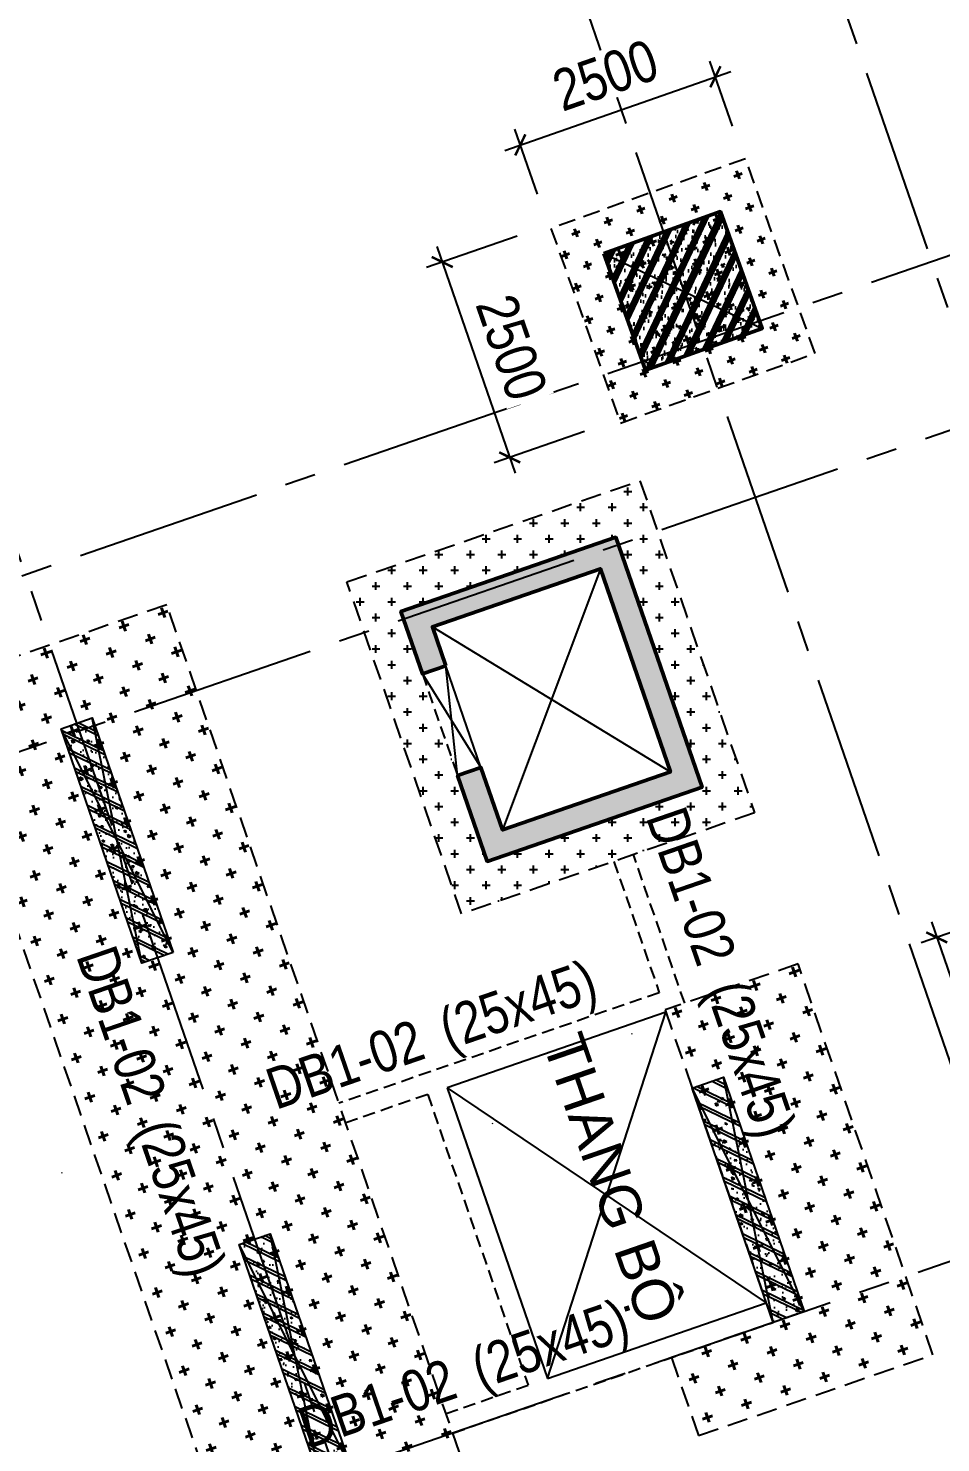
# Model space of a CAD drawing. Header units: millimetres. Extents: x -1534340 to 1713810, y -1348191 to 1114081.
# Drawn here: x 1067935 to 1078975, y -319828 to -302719 of the extents above; entities that cross this region are included whole.
import ezdxf
from ezdxf.enums import TextEntityAlignment as Align
from ezdxf.xclip import XClip

# ---------------------------------------------------------------- set-up
doc = ezdxf.new("R2010")
doc.units = ezdxf.units.MM
doc.header["$LTSCALE"] = 100
doc.header["$XCLIPFRAME"] = 0
doc.header["$PDMODE"] = 32
doc.header["$PDSIZE"] = 2.5
for name, pattern in [('CENTER2', [1.125, 0.75, -0.125, 0.125, -0.125]), ('DASHED', [4.5, 3, -1.5]), ('HIDDEN', [0.375, 0.25, -0.125]), ('Xref_ST_MBDV Cot vach 30.7.2022$0$DASHDOT', [1, 0.5, -0.25, 0, -0.25])]:
    doc.linetypes.add(name, pattern=pattern)
for name, color, linetype, lineweight in [('0-Hatch', 250, 'Continuous', 40), ('ccu12-Tencaukien', 9, 'Continuous', 15), ('KT-Net cot vach', 6, 'Continuous', 50)]:
    doc.layers.add(name, color=color, linetype=linetype, lineweight=lineweight)
for name, color, linetype in [('0-khuat', 3, 'HIDDEN'), ('ccu11-Khuat', 9, 'DASHED'), ('ccu11-Manh', 8, 'Continuous'), ('ccu11-Thay', 7, 'Continuous'), ('ccu12-Hatch', 250, 'Continuous'), ('ccu12-Manh', 8, 'Continuous'), ('ccu12-Text', 31, 'Continuous'), ('ccu12-Thay', 7, 'Continuous'), ('ccu12-Truc', 13, 'CENTER2'), ('KC2-DIM', 251, 'Continuous'), ('Xref.Asix of Basement B2$0$AUDIT_I_220805193045-5', 6, 'Continuous'), ('Xref_ST_MBDV Cot vach 30.7.2022$0$Xref_ST_MBDV Cot vach 30.7.2022|Xref_ST_MBDV Cot vach 30.7.2022|Xref_ST_MBDV Cot vach 30.7.2022|Xref_ST_MBDV Cot vach 30.7.2022|A-WALL-PATT', 251, 'Continuous'), ('Xref_ST_MBDV Cot vach 30.7.2022$0$Xref_ST_MBDV Cot vach 30.7.2022|Xref_ST_MBDV Cot vach 30.7.2022|Xref_ST_MBDV Cot vach 30.7.2022|Xref_ST_MBDV Cot vach 30.7.2022|Site_plot line', 1, 'Xref_ST_MBDV Cot vach 30.7.2022$0$DASHDOT'), ('Xref_ST_MBDV Cot vach 30.7.2022|Xref_ST_MBDV Cot vach 30.7.2022|Xref_ST_MBDV Cot vach 30.7.2022|Xref_ST_MBDV Cot vach 30.7.2022|KC-Betong', 6, 'Continuous')]:
    doc.layers.add(name, color=color, linetype=linetype)
doc.styles.add('Arial', font='arial.ttf', dxfattribs={"width": 0.7})
doc.styles.add('Arial Narrow', font='ARIALN.TTF')
doc.dimstyles.new('ccu12-200', dxfattribs={"dimscale": 200, "dimtxt": 2.5, "dimasz": 1, "dimexe": 1, "dimexo": 2, "dimgap": 1, "dimtad": 1, "dimdec": 0, "dimrnd": 5, "dimdsep": 46, "dimtxsty": 'Arial Narrow', "dimblk": 'ARCHTICK', "dimcen": -1, "dimdle": 1, "dimclrd": 256, "dimclre": 256, "dimclrt": 3, "dimadec": 0, "dimazin": 2, "dimtfac": 0.1, "dimtdec": 0, "dimtmove": 0, "dimatfit": 1, "dimldrblk": 'ARCHTICK', "dimfxl": 1, "dimtvp": 0.8333333333333334, "dimtolj": 1, "dimtzin": 12, "dimarcsym": 0})
pattern_1 = [(49.99999999999999, (-549.9999999999709, 3049.999999999996), (286.9040730403014, -25.10085399303804), [30, -330]), (355, (-549.9999999999709, 3049.999999999996), (-55.50053344520001, 300.8768534800047), [24, -264]), (100.4514, (-526.0913279999709, 3047.908263999996), (231.4037526856086, 275.7758168243814), [25.496076, -280.4568448]), (46.18420000000001, (-549.9999999999709, 3129.999999999996), (426.8964194502578, -66.20760573160723), [45, -495]), (96.6356, (-514.4253019999708, 3124.482677199996), (373.8650822194813, 389.6471483601767), [38.2441152, -420.6852]), (351.1842, (-549.9999999999709, 3129.999999999996), (373.8647780534509, 389.6474403701299), [36, -396]), (21, (-509.9999999999709, 3109.999999999996), (238.7628208473847, -161.0475562661355), [30, -330]), (326.0000000000001, (-509.9999999999709, 3109.999999999996), (97.32613276863269, 290.0600180187412), [24, -264]), (71.4514, (-490.1031067999709, 3096.579357599996), (336.089051432596, 129.012198683981), [25.496076, -280.4568448]), (37.50000000000001, (-549.9999999999709, 3049.999999999996), (4.863942126916267, 133.1575415325246), [0, -260.8, 0, -268, 0, -265]), (7.499999999999999, (-549.9999999999709, 3049.999999999996), (105.2278149768594, 157.7646847529441), [0, -152.8, 0, -254.8, 0, -101]), (327.5, (-639.1999999999709, 3049.999999999996), (213.5289744689636, -9.021948693751902), [0, -100, 0, -312, 0, -414]), (317.5, (-679.1999999999709, 3049.999999999996), (233.2744677369545, 40.04199293292709), [0, -130, 0, -207.2, 0, -294]), (45, (-549.9999999999709, 3049.999999999996), (-120.2081528017131, 120.2081528017131), []), (45, (-549.9999999999709, 3098.999999999996), (-120.2081528017131, 120.2081528017131), [])]

# ---------------------------------------------------------------- blocks, each defined once
blk = doc.blocks.new('MC3000X3000')
at = {"layer": '0-Hatch', "ltscale": 2}
h = blk.add_hatch(dxfattribs=at)
h.set_pattern_fill('CROSS', color=256, scale=1000, style=0)
h.set_pattern_definition([(360, (0, -4.656612873077393e-10), (250, 250), [125, -375]), (90, (62.5, -62.50000000046566), (-250, 250), [125, -375])])
h.paths.add_polyline_path([(7876789.000000002, 1547059), (7876789.000000002, 1550059), (7873789.000000002, 1550059), (7873789.000000002, 1547059)])
at = {"layer": '0-khuat', "ltscale": 10}
blk.add_lwpolyline([(7873789.000000002, 1547059), (7876789.000000002, 1547059), (7876789.000000002, 1550059), (7873789.000000002, 1550059)], close=True, dxfattribs=at)
blk = doc.blocks.new('MBKC-B1-PN')
at = {"layer": '0-Hatch', "ltscale": 2}
h = blk.add_hatch(dxfattribs=at)
h.set_pattern_fill('CROSS', color=256, scale=1000, angle=109.0471379540037, style=0)
h.set_pattern_definition([(109.0471379540036, (4055636.089763712, -6944877.891774093), (-317.899085197144, 154.726118127545), [125, -375]), (199.0471379540037, (4055674.771293243, -6944798.417002794), (-154.7261181275451, -317.899085197144), [125, -375])])
h.paths.add_polyline_path([(19557.7795266863, -4250.088351965416), (23343.39233214781, -15214.9929806022), (26179.14355209609, -14235.95517818455), (22393.53074663435, -3271.05054954777)])
h = blk.add_hatch(dxfattribs=at)
h.set_pattern_fill('CROSS', color=256, scale=1000, angle=109.047137953997, style=0)
h.set_pattern_definition([(109.0471379539969, (4063272.425263742, -6949223.737998943), (-317.8990851971258, 154.7261181275824), [124.9999999999986, -374.9999999999945]), (199.0471379539969, (4063311.106793273, -6949144.263227643), (-154.7261181275824, -317.8990851971258), [124.9999999999986, -374.9999999999945])])
h.paths.add_polyline_path([(29727.98328719824, -11952.80472232198), (28499.49876486883, -12376.93620520289), (28825.84469822655, -13322.18660958915), (31661.59591817483, -12343.14880717138), (30029.86624747887, -7616.896773923829), (28422.5993957594, -8171.802646955766)])
at = {"layer": 'ccu12-Hatch', "ltscale": 0.5}
h = blk.add_hatch(dxfattribs=at)
h.set_pattern_fill('CROSS', color=256, scale=30)
h.set_pattern_definition([(0, (-1047218.43611474, 306420.8296897365), (190.5, 190.5), [95.25, -285.75]), (90, (-1047170.81111474, 306373.2046897365), (-190.5, 190.5), [95.25, -285.75])])
h.paths.add_polyline_path([(28117.37895904877, -1771.016104276525), (24572.68993407558, -2994.813357311941), (25959.64498918713, -7012.083660697564), (29504.33401411097, -5788.286407654872)])
h.paths.add_polyline_path([(25224.79023616528, -3351.48418896622), (27824.22885449301, -2454.032870068331), (28868.53584372252, -5478.834171401046), (26269.09722544113, -6376.28549030039)], flags=16)
at = {"layer": '0-khuat', "ltscale": 10}
for p, q in [((31661.5959181746, -12343.14880717138), (30029.86624747911, -7616.896773923712)), ((28825.84469822608, -13322.1866095892), (31661.5959181746, -12343.14880717138))]:
    blk.add_line(p, q, dxfattribs=at)
for points in [[(24572.68993407558, -2994.813357311941), (28117.37895904877, -1771.016104276525), (29504.33401411097, -5788.286407654872), (25959.64498918713, -7012.083660697564)], [(26179.14355209609, -14235.95517818455), (22393.53074663435, -3271.05054954777), (19557.7795266863, -4250.088351965416), (23343.39233214781, -15214.9929806022)]]:
    blk.add_lwpolyline(points, close=True, dxfattribs=at)
blk.add_lwpolyline([(30029.86624747911, -7616.896773923771), (28422.5993957594, -8171.802646955766), (29727.98328719824, -11952.80472232192), (28499.49876486859, -12376.93620520295), (28825.84469822608, -13322.1866095892)], dxfattribs=at)
at = {"layer": 'ccu11-Khuat', "ltscale": 0.5}
for points in [[(28658.91199742118, -8090.21616342105), (28038.85472256877, -6294.24039085902)], [(27802.54212090699, -6375.826874395309), (28350.80329097109, -7963.847559591115), (24475.61779189529, -9301.74810182507)], [(25549.71719465591, -9195.397475334059), (24557.20427542692, -9538.060703488474)], [(25549.71719467058, -9195.397475377016), (26763.72422445193, -12711.72943452204)], [(25852.79778816691, -13290.70526454359), (29727.98328719824, -11952.80472232198)], [(25771.21130463225, -13054.39266288118), (26763.72422445193, -12711.72943452204)]]:
    blk.add_lwpolyline(points, dxfattribs=at)
at = {"layer": 'ccu12-Manh', "ltscale": 0.5}
for points in [[(27000.0368261151, -12630.1429509903), (28432.38977450738, -8200.160161252948)], [(25786.02979636844, -9113.81099178543), (29646.39680366637, -11716.49212065857)]]:
    blk.add_lwpolyline(points, dxfattribs=at)
at = {"layer": 'ccu12-Thay', "ltscale": 0.5}
for points in [[(28432.38977450738, -8200.160161252948), (25786.02979631908, -9113.810991802486)], [(25786.02979631908, -9113.810991802486), (27000.0368261151, -12630.1429509903)], [(27000.0368261151, -12630.1429509903), (29646.39680366637, -11716.49212065857)]]:
    blk.add_lwpolyline(points, dxfattribs=at)
at = {"layer": '0-khuat', "linetype": 'HIDDEN', "ltscale": 10, "xscale": 0.833333333333333, "yscale": 0.833333333333333, "zscale": 0.833333333333333, "rotation": 109.6849732125601}
blk.add_blockref('MC3000X3000', (3454336.267836857, -5743991.226587345), dxfattribs=at)
blk = doc.blocks.new('Xref_ST_MBDV Cot vach 30.7.2022$0$Tuong Vay01-flat-1')
at = {"layer": 'Xref_ST_MBDV Cot vach 30.7.2022$0$Xref_ST_MBDV Cot vach 30.7.2022|Xref_ST_MBDV Cot vach 30.7.2022|Xref_ST_MBDV Cot vach 30.7.2022|Xref_ST_MBDV Cot vach 30.7.2022|A-WALL-PATT'}
h = blk.add_hatch(dxfattribs=at)
h.set_pattern_fill('ACET-2D-VATLIEU04', color=256, scale=50, pattern_type=2)
h.set_pattern_definition([(49.99999999999999, (-11139561.83942936, -1407213.44759845), (-225.902473859489, 189.5546824974008), [37.49999998626113, -412.4999998488724]), (355, (-11139561.83942936, -1407213.44759845), (32.12721218541265, 367.2157156157773), [29.99999999490911, -329.9999999440002]), (100.4514, (-11139531.95358936, -1407216.06226845), (-341.2315265778452, -62.9441868767608), [31.87009499667636, -350.57105596344]), (46.18420000000001, (-11139561.83942936, -1407113.44759845), (-319.1804974675179, 306.2520974436775), [56.24999996954708, -618.749999665018]), (96.6356, (-11139517.37105686, -1407120.34425195), (-516.9959221575409, -60.14402179722674), [47.80514400473094, -525.8565000520404]), (351.1842, (-11139561.83942936, -1407113.44759845), (84.74077420309186, 546.3954293043353), [45.00000000792112, -495.0000000871323]), (21, (-11139511.83942936, -1407138.44759845), (-105.6808218676597, 275.3079533968121), [37.49999999934682, -412.499999992815]), (326.0000000000001, (-11139511.83942936, -1407138.44759845), (206.1288045682013, 305.5985201385338), [30.00000001746614, -330.0000001921275]), (71.4514, (-11139486.96831286, -1407155.22340145), (-328.9637652803212, 110.3801005582791), [31.87009499870726, -350.5710559857798]), (37.50000000000001, (-11139561.83942936, -1407213.44759845), (-78.13452938385308, 101.8269011885859), [0, -325.9999998517854, 0, -334.9999998476936, 0, -331.2499998493985]), (7.499999999999999, (-11139561.83942936, -1407213.44759845), (-23.27934638224542, 176.8241910238285), [0, -191.0000000278261, 0, -318.5000000464012, 0, -126.2500000183929]), (327.5, (-11139673.33942936, -1407213.44759845), (71.94441751949489, 112.9301145330537), [0, -125.0000000614986, 0, -390.0000001918756, 0, -517.5000002546042]), (317.5, (-11139723.33942936, -1407213.44759845), (158.0205495897681, 172.4491691102739), [0, -162.4999999478019, 0, -258.9999999168043, 0, -367.4999998819521]), (45, (-11139561.83942936, -1407213.44759845), (-150.2601910028607, 150.2601910026278), []), (45, (-11139561.83942936, -1407152.19759845), (-150.2601910028607, 150.2601910026278), [])])
h.paths.add_polyline_path([(-82665.42454257607, -118500.0088302612), (-81837.41861176863, -121132.0343658989), (-80902.71611081436, -123728.0834242017), (-79862.87874617614, -126283.8385967175), (-78719.63840653747, -128795.0430432414), (-77474.89874527603, -131257.5152608277), (-76130.7324262727, -133667.1548922951), (-74689.37767251953, -136019.9495540815), (-73153.2345392555, -138311.981517314), (-71524.86091735773, -140539.4342316107), (-69806.96827445179, -142698.5986796832), (-68002.4171395041, -144785.8795539467), (-66114.21234000102, -146797.8012427511), (-64145.497998368, -148731.0136179249), (-62099.55229647644, -150582.2976132843), (-59979.78201714717, -152348.5705846979), (-57789.71687134914, -154026.8914431464), (-55533.00362077914, -155614.4655520306), (-53213.40000534989, -157108.6493807235), (-50834.76848621853, -158506.954906286), (-48401.06981415115, -159807.0537564463), (-45916.35643433966, -161006.7810866404), (-43384.76573854871, -162104.1391847725), (-40810.51317570359, -163097.3007977149), (-38197.88523275405, -163984.6121738681), (-35551.23229684308, -164764.5958169776), (-32874.96141154505, -165435.9529462866), (-30173.5289383363, -165997.5656592443), (-27451.44813587703, -166448.4963081502), (-24701.85157574899, -166789.3238736566), (-4396.734290909022, -168938.2567786218), (36420.01678077132, -167648.2249503911), (41836.4863632936, -160718.6374020646), (12445.38596707024, -24367.66042796941), (8472.910947457654, -9248.974452903174), (-4718.707271176856, -5521.400683149928), (-10557.45827306993, -9946.818014640827), (-34021.18647153303, -27848.24941525888), (-39776.65152562223, -32008.57135346811), (-41248.85870469548, -35293.77142358455), (-45787.31564925052, -38574.38242801698), (-49368.4870454669, -38942.00303377653), (-57644.18705056235, -44924.06981060421), (-59844.65461433306, -46601.45355761005), (-61968.93197572604, -48362.30333496258), (-64019.60134904832, -50208.3517090485), (-65993.2459566202, -52136.53199238679), (-67886.59205765836, -54143.61763671576), (-69696.47008413821, -56226.27801198442), (-71419.8706161473, -58381.05012253253), (-73053.93764149398, -60604.33085121214), (-74595.93274202198, -62892.42844269238), (-76043.29574720934, -65241.53179885377), (-77393.615911806, -67647.72832025355), (-78644.64476583898, -70107.01135663176), (-79794.29917307012, -72615.28586126259), (-80840.66479975358, -75168.37520986283), (-81781.99930225872, -77762.02815519366), (-82616.73522835784, -80391.9259061541), (-83343.48262714595, -83053.68931881292), (-83961.03136360087, -85742.88618860021), (-84468.3531336058, -88455.03863057657), (-84864.60300002433, -91185.62932156771), (-85149.1148865223, -93930.11565387133), (-85321.41487544402, -96683.60341540864), (-85381.30445068702, -99529.50948559865), (-85328.50406530127, -102200.8374458619), (-85163.21024433896, -104955.3926120612), (-84885.69993967563, -107700.5945179402), (-84496.42936686985, -110432.1923394061), (-83996.04728951491, -113145.6335586284), (-83385.3738030456, -115836.3975027683)], flags=16)
h.paths.add_polyline_path([(-83625.45879450254, -118780.6341908188), (-82785.20518665202, -121451.592054751), (-81836.67593448795, -124086.0436255364), (-80781.45706173405, -126679.6041032514), (-79621.30565389246, -129227.9548506811), (-78358.15352366865, -131726.8525110248), (-76994.10399421491, -134172.1360737709), (-75531.42839684151, -136559.7338032422), (-73972.56228888594, -138885.6700187323), (-72320.10139823705, -141146.0717144171), (-70576.79730102606, -143337.1750085717), (-68745.55283991061, -145455.3314108832), (-66829.41729043424, -147497.0138977058), (-64831.58128353581, -149458.8227850739), (-62755.37149274349, -151337.4913895966), (-60604.24509477988, -153129.8914679771), (-58381.7840128839, -154833.0384259534), (-56091.68895242736, -156444.0962880657), (-53737.77323871478, -157960.3824199464), (-51323.95646727085, -159379.3719952791), (-48854.25797718205, -160698.7021999834), (-46332.79015832208, -161916.1761666269), (-43763.75160367042, -163029.7666325136), (-41151.42011806555, -164037.6193153583), (-38500.14559506811, -164938.0560009221), (-35814.34277378954, -165729.5773374715), (-33098.48388773762, -166410.8653324069), (-30357.09121792205, -166980.7855469028), (-27594.72956264392, -167438.3889849058), (-24815.98988816142, -167782.8289991841), (-4433.735052675009, -169939.9255319908), (36919.56229590811, -168632.9359166666), (42912.68845487945, -160965.5998827359), (13418.22973546013, -24135.12373521132), (9294.838300889242, -8442.070929647249), (-4925.935208282433, -4423.687328800617), (-11162.76267831214, -9150.82235655561), (-34617.47974592447, -27045.37879939191), (-40579.63196872547, -31355.10398377781), (-42051.83914779872, -34640.30405389448), (-46155.98199344426, -37606.97231750819), (-49737.15338966064, -37974.59292326774), (-58240.31235744618, -44121.0777798905), (-60467.11885703541, -45818.53930653841), (-62622.81900685839, -47605.43596977205), (-64703.8232677374, -49478.79233927629), (-66706.66158131324, -51435.49383058609), (-68628.013630962, -53472.26783320424), (-70464.66541309468, -55585.73726807744), (-72213.55809716694, -57772.38228180911), (-73871.79587351345, -60028.54927773564), (-75436.60120790266, -62350.49395546387), (-76905.37393212318, -64734.34577669739), (-78275.66833624989, -67176.13529814105), (-79545.20269040763, -69671.7966022063), (-80711.86304414831, -72217.17406733404), (-81773.70674647763, -74808.02928769216), (-82728.96568063274, -77440.04813065287), (-83576.04920824617, -80108.84792049509), (-84313.5468179807, -82809.98473610263), (-84940.23047422245, -85538.9608107484), (-85455.05666192248, -88291.23202148662), (-85857.16812421381, -91062.21545574092), (-86145.88844638877, -93847.29761108034), (-86320.75738810934, -96641.83923533), (-86381.51240370423, -99528.87035845965), (-86327.91179009154, -102240.684236032), (-86160.19218073785, -105035.6641918905), (-85878.57688103244, -107821.473743778), (-85483.548480995, -110593.4755141111), (-84975.76463904232, -113347.0545681345), (-84356.0573821161, -116077.6233250971)])
at = {"layer": 'Xref_ST_MBDV Cot vach 30.7.2022$0$Xref_ST_MBDV Cot vach 30.7.2022|Xref_ST_MBDV Cot vach 30.7.2022|Xref_ST_MBDV Cot vach 30.7.2022|Xref_ST_MBDV Cot vach 30.7.2022|Site_plot line', "ltscale": 5000}
blk.add_arc((-17764.15298610739, -99528.87035845988), 69167.3594175971, 126.1463596527413, 263.7926961611879, dxfattribs=at)
blk = doc.blocks.new('Grid-ST-flat-3')
at = {"layer": 'ccu12-Truc', "ltscale": 30}
for p, q in [((335415.1609209012, -41698.85077767866), (354504.452659484, -96990.36475386203)), ((332626.6722212732, -42661.57128335355), (351715.9639600301, -97953.08526004129)), ((324450.2562037199, -45484.46361355274), (343539.5479429879, -100775.9775917197)), ((348389.8671523775, -54057.70604856691), (307655.7401533651, -68121.08717252291)), ((349042.5590209737, -55948.20686175593), (308308.4320219612, -70011.58798571193)), ((352142.8453968058, -64928.08572440385), (311408.7183977929, -78991.46684835991))]:
    blk.add_line(p, q, dxfattribs=at)
blk = doc.blocks.new('LOI-B2-T1-PN')
at = {"layer": 'KT-Net cot vach'}
h = blk.add_hatch(dxfattribs=at)
h.set_pattern_fill('1BETONG2-BOP', color=250, scale=30, style=0, pattern_type=2)
h.set_pattern_definition([(69.04713795401962, (17329.27607425116, -10971.50260310754), (209.5408150160534, 52.4275389604423), [22.49999999999968, -247.4999999999975]), (14.04713795401967, (17329.27607425116, -10971.50260310754), (-112.9888797136512, 199.7186960031902), [17.99999999999968, -197.9999999999975]), (119.4985379540196, (17346.73780785315, -10967.13364041253), (96.55213107871269, 252.1461576231357), [19.12205699999969, -210.3426335999975]), (65.23133795401962, (17309.69531820295, -10914.78757870855), (318.8479477665745, 57.54985840890612), [33.74999999999937, -371.2499999999949]), (115.6827379540196, (17336.26598341344, -10909.99177388585), (169.6772687876662, 367.7426062021764), [28.6830864, -315.5139]), (10.23133795401963, (17309.69531820295, -10914.78757870855), (169.6769816806724, 367.7427387715611), [26.99999999999998, -296.9999999999997]), (40.04713795401962, (17342.94801941467, -10919.17595678411), (208.685901516953, -55.73324418241951), [22.5, -247.5]), (245.0471379540196, (17342.94801941467, -10919.17595678411), (226.3167839920097, -37.87819630967974), [17.99999999999968, -197.9999999999975]), (90.49853795401852, (17360.33850826649, -10923.8204049003), (206.6892795315937, 173.7225965344256), [19.12205699999998, -210.3426335999998]), (86.54713795401962, (17329.27607425116, -10971.50260310754), (-73.0343233223647, 68.21249018210884), [0, -195.6, 0, -201, 0, -198.75]), (23.54713795401962, (17329.27607425116, -10971.50260310754), (43.13773376636044, 135.5289346431329), [0, -114.6, 0, -191.1, 0, -75.75]), (346.5471379540196, (17266.03882204648, -10993.33514610148), (153.5869696668104, 45.86723397553281), [0, -75, 0, -234, 0, -310.5]), (336.5471379540196, (17237.68130984716, -11003.12552412564), (155.5764329255628, 85.4834131405494), [0, -97.5, 0, -155.4, 0, -220.5]), (334.0471379540196, (17329.27607425116, -10971.50260310754), (55.79802255084359, 114.6421854267248), []), (334.0471379540196, (17317.28286117176, -10936.76465066319), (55.79802255084359, 114.6421854267248), [])])
h.paths.add_polyline_path([(25769.44210547581, -4009.780734042346), (25606.26913840417, -3537.155530718795), (27638.55751273688, -2835.511772305064), (28487.0569414869, -5293.162829644221), (26454.76856718166, -5994.806588023377), (26193.69181985594, -5238.606262686721), (25910.11669785995, -5336.51004292554), (26269.09722542623, -6376.285490257374), (28868.53584372345, -5478.834171400697), (27824.22885449324, -2454.032870068273), (25224.79023616528, -3351.484188966162), (25485.86698347982, -4107.684514281049)])
at = {"layer": 'ccu11-Khuat', "color": 6, "ltscale": 0.5}
blk.add_lwpolyline([(25485.86698347982, -4107.684514281049), (25910.11670713034, -5336.510039724992)], dxfattribs=at)
at = {"layer": 'ccu11-Thay', "color": 6, "ltscale": 0.5}
blk.add_lwpolyline([(26193.69181980845, -5238.606265068287), (25769.44210547581, -4009.780734042346)], dxfattribs=at)
at = {"layer": 'KC2-DIM', "ltscale": 0.5}
for points in [[(27638.55751273688, -2835.511772305064), (26454.76856718166, -5994.806588023377)], [(25606.26913840417, -3537.155530718795), (28487.0569414869, -5293.162829644221)], [(25910.11670713034, -5336.510039724992), (25769.4421047112, -4009.780734306318)], [(25485.86699274881, -4107.68451108085), (26193.69181907922, -5238.606262954941)]]:
    blk.add_lwpolyline(points, dxfattribs=at)
at = {"layer": 'KT-Net cot vach'}
blk.add_lwpolyline([(25769.44210547581, -4009.780734042346), (25606.26913840417, -3537.155530718795), (27638.55751273688, -2835.511772305064), (28487.0569414869, -5293.162829644221), (26454.76856718166, -5994.806588023377), (26193.69181985594, -5238.606262686721), (25910.11669785995, -5336.51004292554), (26269.09722542623, -6376.285490257374), (28868.53584372345, -5478.834171400697), (27824.22885449324, -2454.032870068273), (25224.79023616528, -3351.484188966162), (25485.86698347982, -4107.684514281049)], close=True, dxfattribs=at)
blk = doc.blocks.new('*U157')
h = blk.add_hatch()
h.set_pattern_fill('VATLIEU04', color=250, scale=40, style=0, pattern_type=2)
h.set_pattern_definition([(49.99999999999999, (550, -550), (286.9040730403014, -25.10085399303804), [30, -330]), (355, (550, -550), (-55.50053344520001, 300.8768534800047), [24, -264]), (100.4514, (573.908672, -552.091736), (231.4037526856086, 275.7758168243814), [25.496076, -280.4568448]), (46.18420000000001, (550, -470), (426.8964194502578, -66.20760573160723), [45, -495]), (96.6356, (585.574698, -475.5173228), (373.8650822194813, 389.6471483601767), [38.2441152, -420.6852]), (351.1842, (550, -470), (373.8647780534509, 389.6474403701299), [36, -396]), (21, (590, -490), (238.7628208473847, -161.0475562661355), [30, -330]), (326.0000000000001, (590, -490), (97.32613276863269, 290.0600180187412), [24, -264]), (71.4514, (609.8968932, -503.4206424), (336.089051432596, 129.012198683981), [25.496076, -280.4568448]), (37.50000000000001, (550, -550), (4.863942126916267, 133.1575415325246), [0, -260.8, 0, -268, 0, -265]), (7.499999999999999, (550, -550), (105.2278149768594, 157.7646847529441), [0, -152.8, 0, -254.8, 0, -101]), (327.5, (460.8, -550), (213.5289744689636, -9.021948693751902), [0, -100, 0, -312, 0, -414]), (317.5, (420.8, -550), (233.2744677369545, 40.04199293292709), [0, -130, 0, -207.2, 0, -294]), (45, (550, -550), (-120.2081528017131, 120.2081528017131), []), (45, (550, -501), (-120.2081528017131, 120.2081528017131), [])])
h.paths.add_polyline_path([(-475, 475), (1025, 475), (1025, -1025), (-475, -1025)])
at = {"color": 6, "ltscale": 0.25}
blk.add_lwpolyline([(-475, 475), (1025, 475), (1025, -1025), (-475, -1025)], close=True, dxfattribs=at)
at = {"layer": 'Defpoints', "linetype": 'ByBlock', "ltscale": 30}
for p, q in [((1025, 475), (-475, -1025)), ((-475, 475), (1025, -1025))]:
    blk.add_line(p, q, dxfattribs=at)
blk = doc.blocks.new('*U341')
h = blk.add_hatch()
h.set_pattern_fill('VATLIEU04', color=250, scale=40, style=0, pattern_type=2)
h.set_pattern_definition(pattern_1)
h.paths.add_polyline_path([(-475, -474.9999999999998), (-75, -475.0000000000038), (-74.9999999999709, 2524.999999999996), (-474.9999999999709, 2525)])
at = {"color": 6, "ltscale": 0.25}
blk.add_lwpolyline([(-475, -474.9999999999998), (-75, -475.0000000000038), (-74.9999999999709, 2524.999999999996), (-474.9999999999709, 2525)], close=True, dxfattribs=at)
at = {"layer": 'Defpoints', "linetype": 'ByBlock', "ltscale": 30}
for p, q in [((-75, -475.0000000000038), (-474.9999999999709, 2525)), ((-475, -474.9999999999998), (-74.9999999999709, 2524.999999999996))]:
    blk.add_line(p, q, dxfattribs=at)
blk = doc.blocks.new('*U147')
h = blk.add_hatch()
h.set_pattern_fill('VATLIEU04', color=250, scale=40, style=0, pattern_type=2)
h.set_pattern_definition(pattern_1)
h.paths.add_polyline_path([(-475, -474.9999999999998), (-75, -475.0000000000038), (-74.9999999999709, 2524.999999999996), (-474.9999999999709, 2525)])
at = {"color": 6, "ltscale": 0.25}
blk.add_lwpolyline([(-475, -474.9999999999998), (-75, -475.0000000000038), (-74.9999999999709, 2524.999999999996), (-474.9999999999709, 2525)], close=True, dxfattribs=at)
at = {"layer": 'Defpoints', "linetype": 'ByBlock', "ltscale": 30}
for p, q in [((-75, -475.0000000000038), (-474.9999999999709, 2525)), ((-475, -474.9999999999998), (-74.9999999999709, 2524.999999999996))]:
    blk.add_line(p, q, dxfattribs=at)
blk = doc.blocks.new('MBDV-B1-T1-PN')
at = {"layer": 'KT-Net cot vach', "rotation": 19.6849732125525}
blk.add_blockref('*U157', (28286.79614176205, 690.9878537511686), dxfattribs=at)
at = {"layer": 'Xref.Asix of Basement B2$0$AUDIT_I_220805193045-5', "linetype": 'ByBlock', "xscale": -0.9999999999999996, "rotation": 19.04713795400157}
blk.add_blockref('*U147', (29502.41619351669, -11528.16849046061), dxfattribs=at)
at = {"layer": 'Xref_ST_MBDV Cot vach 30.7.2022|Xref_ST_MBDV Cot vach 30.7.2022|Xref_ST_MBDV Cot vach 30.7.2022|Xref_ST_MBDV Cot vach 30.7.2022|KC-Betong', "linetype": 'ByBlock', "xscale": -0.9999999999999996, "rotation": 19.04713795400157}
for p in [(21866.08068438037, -7182.322219422087), (24019.96383572998, -13420.9749081356)]:
    blk.add_blockref('*U341', p, dxfattribs=at)
blk = doc.blocks.new('*U705')
at = {"layer": 'ccu12-Tencaukien', "color": 8, "ltscale": 10000}
blk.add_line((360.6565736538532, -155.3215232637356), (354.4065714950475, -155.3215232637356), dxfattribs=at)
at = {"layer": 'ccu12-Text', "color": 2, "style": 'Arial Narrow', "width": 0.8}
blk.add_attdef('SH', text='', height=300, dxfattribs=at).set_placement((275.6048113084853, 5.864471777974813), align=Align.BOTTOM_RIGHT)
at = {"layer": 'ccu12-Text', "color": 31, "style": 'Arial Narrow', "width": 0.8}
for tag, p in [('(', (507.5315725744504, -75.41116959831947)), ('KT', (632.605666770517, -75.41116959831947)), (')', (962.8971199221714, -75.41116959831947))]:
    blk.add_attdef(tag, text='', height=250, dxfattribs=at).set_placement(p, align=Align.BOTTOM_LEFT)
blk = doc.blocks.new('_ARCHTICK')
at = {"color": 0, "linetype": 'ByBlock', "const_width": 0.15}
blk.add_lwpolyline([(-0.5, -0.5), (0.5, 0.5)], dxfattribs=at)
blk = doc.blocks.new('*D1191')
at = {"layer": 'Defpoints', "color": 0, "ltscale": 0.5, "transparency": 16777216}
for p in [(1076248.756985127, -303306.4325987005), (1076588.397804739, -304279.5817391254, -5.460168692449779e-05), (1074228.012438469, -305103.3847792745)]:
    blk.add_point(p, dxfattribs=at)
at = {"layer": 'KC2-DIM', "lineweight": -2, "ltscale": 0.5, "transparency": 16777216}
for p, q in [((1076456.590061985, -303901.9222113094), (1076182.85311375, -303117.6028347925)), ((1073699.541854949, -304196.1395102263), (1076437.586749035, -303240.5287273238)), ((1074096.204695715, -304725.7252514585), (1073822.46774748, -303941.4058749416))]:
    blk.add_line(p, q, dxfattribs=at)
at = {"layer": 'KC2-DIM', "lineweight": -2, "ltscale": 0.5, "transparency": 16777216, "xscale": 200, "yscale": 200, "zscale": 200}
for p, rotation in [((1076248.756985127, -303306.4325987005), 19.2396050158715), ((1073888.371618857, -304130.2356388496), 199.2396050158715)]:
    blk.add_blockref('_ARCHTICK', p, dxfattribs=dict(at, rotation=rotation))
at = {"layer": 'KC2-DIM', "color": 3, "ltscale": 0.5, "transparency": 16777216, "insert": (1074918.538589337, -303288.4759130437), "char_height": 500, "attachment_point": 5, "rotation": 19.239605015871508, "style": 'Arial Narrow', "bg_fill": 3, "box_fill_scale": 1.1, "bg_fill_color": 256, "bg_fill_true_color": 13158600, "bg_fill_transparency": 0}
blk.add_mtext('\\A1;2500', dxfattribs=at)
blk = doc.blocks.new('*D1192')
at = {"layer": 'Defpoints', "color": 0, "ltscale": 0.5, "transparency": 16777216}
for p in [(1074228.012438469, -305103.3847792745, 0.0037426825899861), (1075043.877273817, -307466.5107958978, 0.0037426825899861), (1073759.846202082, -307909.8201207297)]:
    blk.add_point(p, dxfattribs=at)
at = {"layer": 'KC2-DIM', "lineweight": -2, "ltscale": 0.5, "transparency": 16777216}
for p, q in [((1073849.912275809, -305233.9231529301), (1072754.931285405, -305611.9632909342)), ((1072878.712179907, -305357.6440227765), (1073825.11538891, -308098.8702020596)), ((1074665.777111157, -307597.0491695534), (1073570.796120753, -307975.0893075576))]:
    blk.add_line(p, q, dxfattribs=at)
at = {"layer": 'KC2-DIM', "lineweight": -2, "ltscale": 0.5, "transparency": 16777216, "xscale": 200, "yscale": 200, "zscale": 200}
for p, rotation in [((1072943.981366734, -305546.6941041064), 109.0471379540041), ((1073759.846202082, -307909.8201207297), 289.0471379540041)]:
    blk.add_blockref('_ARCHTICK', p, dxfattribs=dict(at, rotation=rotation))
at = {"layer": 'KC2-DIM', "color": 3, "ltscale": 0.5, "transparency": 16777216, "insert": (1073782.273527873, -306579.6762162783), "char_height": 500, "attachment_point": 5, "rotation": 289.04713795400414, "style": 'Arial Narrow', "bg_fill": 3, "box_fill_scale": 1.1, "bg_fill_color": 256, "bg_fill_true_color": 13158600, "bg_fill_transparency": 0}
blk.add_mtext('\\A1;2500', dxfattribs=at)
blk = doc.blocks.new('*D1412')
at = {"layer": 'Defpoints', "color": 0, "ltscale": 0.5, "transparency": 16777216}
for p in [(1080210.911013612, -313272.9154079868, 0.0037426825899861), (1081026.77584896, -315636.0414246102, 0.0037426825899861), (1079742.744777226, -316079.3507494421)]:
    blk.add_point(p, dxfattribs=at)
at = {"layer": 'KC2-DIM', "lineweight": -2, "ltscale": 0.5, "transparency": 16777216}
for p, q in [((1079832.810850953, -313403.4537816425), (1078737.829860548, -313781.4939196466)), ((1078861.61075505, -313527.1746514889), (1079808.013964054, -316268.400830772)), ((1080648.6756863, -315766.5797982659), (1079553.694695896, -316144.6199362699))]:
    blk.add_line(p, q, dxfattribs=at)
at = {"layer": 'KC2-DIM', "lineweight": -2, "ltscale": 0.5, "transparency": 16777216, "xscale": 200, "yscale": 200, "zscale": 200}
for p, rotation in [((1078926.879941878, -313716.2247328188), 109.0471379540041), ((1079742.744777226, -316079.3507494421), 289.0471379540041)]:
    blk.add_blockref('_ARCHTICK', p, dxfattribs=dict(at, rotation=rotation))
at = {"layer": 'KC2-DIM', "color": 3, "ltscale": 0.5, "transparency": 16777216, "insert": (1079765.172103016, -314749.2068449905), "char_height": 500, "attachment_point": 5, "rotation": 289.04713795400414, "style": 'Arial Narrow', "bg_fill": 3, "box_fill_scale": 1.1, "bg_fill_color": 256, "bg_fill_true_color": 13158600, "bg_fill_transparency": 0}
blk.add_mtext('\\A1;2500', dxfattribs=at)

msp = doc.modelspace()

# ---------------------------------------------------------------- block references
ref = msp.add_blockref('Xref_ST_MBDV Cot vach 30.7.2022$0$Tuong Vay01-flat-1', (1116587.426605196, -179396.1816894468))
XClip(ref).set_block_clipping_path([(-91541.67363452361, -190955.66829734467), (52438.32550173579, -76158.0499385341)])
for name, p in [('Grid-ST-flat-3', (738255.8532795282, -248801.1744403235)), ('LOI-B2-T1-PN', (1047218.43611474, -306420.8296897365))]:
    msp.add_blockref(name, p)
at = {"layer": 'ccu11-Manh'}
msp.add_blockref('MBDV-B1-T1-PN', (1047218.43611474, -306420.8296897365), dxfattribs=at)
at = {"layer": 'ccu12-Tencaukien', "extrusion": (-9.80437330037572e-07, -4.376655619254602e-07, 0.9999999999994236)}
ref = msp.add_blockref('*U705', (1075730.766991331, -314372.6184935829, 0.3680857539684083), dxfattribs=dict(at, xscale=1.815893337873054, yscale=1.815893337873054, zscale=1.815893337873054, rotation=249.4698337379082))
ref.add_attrib('KT', '(25x45)', dxfattribs={"color": 31, "extrusion": (-9.80437330037572e-07, -4.376655619254602e-07, 0.9999999999994236), "height": 499.9999999999999, "rotation": 289.0210070006092, "style": 'Arial Narrow'}).set_placement((1075987.726950292, -314398.7982535193, -0.9178742897573384), align=Align.BOTTOM_LEFT)
ref.add_attrib('SH', 'DB1-02', dxfattribs={"color": 2, "extrusion": (-9.80437330037572e-07, -4.376655619254602e-07, 0.9999999999994236), "height": 499.9999999999999, "rotation": 289.0210070006092, "style": 'Arial Narrow'}).set_placement((1075896.327790172, -314143.7615077992, -0.9176632075865236), align=Align.BOTTOM_RIGHT)
ref = msp.add_blockref('*U705', (1068836.670125893, -316052.7088847202, 0.3680857539684077), dxfattribs=dict(at, xscale=1.815893337873054, yscale=1.815893337873054, zscale=1.815893337873054, rotation=249.4698337379082))
ref.add_attrib('KT', '(25x45)', dxfattribs={"color": 31, "extrusion": (-9.80437330037572e-07, -4.376655619254602e-07, 0.9999999999994236), "height": 499.9999999999999, "rotation": 289.0210070006092, "style": 'Arial Narrow'}).set_placement((1069093.630084852, -316078.8886446567, -0.9103797421283548), align=Align.BOTTOM_LEFT)
ref.add_attrib('SH', 'DB1-02', dxfattribs={"color": 2, "extrusion": (-9.80437330037572e-07, -4.376655619254602e-07, 0.9999999999994236), "height": 499.9999999999999, "rotation": 289.0210070006092, "style": 'Arial Narrow'}).set_placement((1069002.230924732, -315823.8518989363, -0.9101686599575404), align=Align.BOTTOM_RIGHT)
at = {"layer": 'ccu12-Tencaukien', "extrusion": (4.376655619254604e-07, -9.80437330037572e-07, 0.9999999999994236)}
ref = msp.add_blockref('*U705', (1073044.631986821, -315478.9583114699, -0.1576443931978495), dxfattribs=dict(at, xscale=1.815893337873054, yscale=1.815893337873054, zscale=1.815893337873054, rotation=339.469833737933))
ref.add_attrib('KT', '(25x45)', dxfattribs={"color": 31, "extrusion": (4.376655619254604e-07, -9.80437330037572e-07, 0.9999999999994236), "height": 499.9999999999999, "rotation": 19.02100700350106, "style": 'Arial Narrow'}).set_placement((1073070.811746757, -315221.9983525101, 0.7787284747952079), align=Align.BOTTOM_LEFT)
ref.add_attrib('SH', 'DB1-02', dxfattribs={"color": 2, "extrusion": (4.376655619254604e-07, -9.80437330037572e-07, 0.9999999999994236), "height": 499.9999999999999, "rotation": 19.02100700350106, "style": 'Arial Narrow'}).set_placement((1072815.775001036, -315313.3975126309, 0.7789395569660221), align=Align.BOTTOM_RIGHT)
ref = msp.add_blockref('*U705', (1073434.204162897, -319581.2549873723, -0.157706781379838), dxfattribs=dict(at, xscale=1.815893337873054, yscale=1.815893337873054, zscale=1.815893337873054, rotation=339.469833737933))
ref.add_attrib('KT', '(25x45)', dxfattribs={"color": 31, "extrusion": (4.376655619254604e-07, -9.80437330037572e-07, 0.9999999999994236), "height": 499.9999999999999, "rotation": 19.02100700350106, "style": 'Arial Narrow'}).set_placement((1073460.383922832, -319324.2950284129, 0.7826610095458152), align=Align.BOTTOM_LEFT)
ref.add_attrib('SH', 'DB1-02', dxfattribs={"color": 2, "extrusion": (4.376655619254604e-07, -9.80437330037572e-07, 0.9999999999994236), "height": 499.9999999999999, "rotation": 19.02100700350106, "style": 'Arial Narrow'}).set_placement((1073205.347177112, -319415.6941885336, 0.7828720917166297), align=Align.BOTTOM_RIGHT)
at = {"layer": 'KC2-DIM', "ltscale": 0.5}
msp.add_blockref('MBKC-B1-PN', (1047218.43611474, -306420.8296897365), dxfattribs=at)

# ---------------------------------------------------------------- texts
at = {"layer": 'ccu12-Tencaukien', "color": 31, "style": 'Arial'}
msp.add_text('THANG BỘ', height=499.9999999999998, rotation=289.0471379504801, dxfattribs=at).set_placement((1074154.044095295, -314990.1237945117))

# ---------------------------------------------------------------- next in the draw order: dimensions: what is measured, and where the dimension line sits
at = {"layer": 'KC2-DIM', "ltscale": 0.5}
for p1, p2, distance, picture, middle in [((1074228.012438469, -305103.3847792745), (1076588.397804739, -304279.5817391253, -5.460168692449779e-05), 1030.7158366185115, '*D1191', (1074918.538589337, -303288.4759130437)), ((1080210.911013612, -313272.9154079868, 5.460167803175121e-05), (1081026.77584896, -315636.0414246102, 5.460167803175121e-05), -1358.403088432036, '*D1412', (1079765.172103016, -314749.2068449905, -0.003688080911954349))]:
    dim = msp.add_aligned_dim(p1=p1, p2=p2, distance=distance, dimstyle='ccu12-200', override={"dimfxl": 150, "dimtfill": 1}, dxfattribs=at)
    dim.commit()
    dim.dimension.update_dxf_attribs({"geometry": picture, "text_midpoint": middle})

# ---------------------------------------------------------------- next in the draw order: dimensions: what is measured, and where the dimension line sits
dim = msp.add_aligned_dim(p1=(1074228.012438469, -305103.3847792745), p2=(1075043.877273817, -307466.5107958978), distance=-1358.4030884328972, dimstyle='ccu12-200', override={"dimfxl": 150, "dimtfill": 1}, dxfattribs=at)
dim.commit()
dim.dimension.update_dxf_attribs({"geometry": '*D1192', "text_midpoint": (1073782.273527873, -306579.6762162783, -0.003742682595337146)})

doc.saveas('drawing.dxf')
